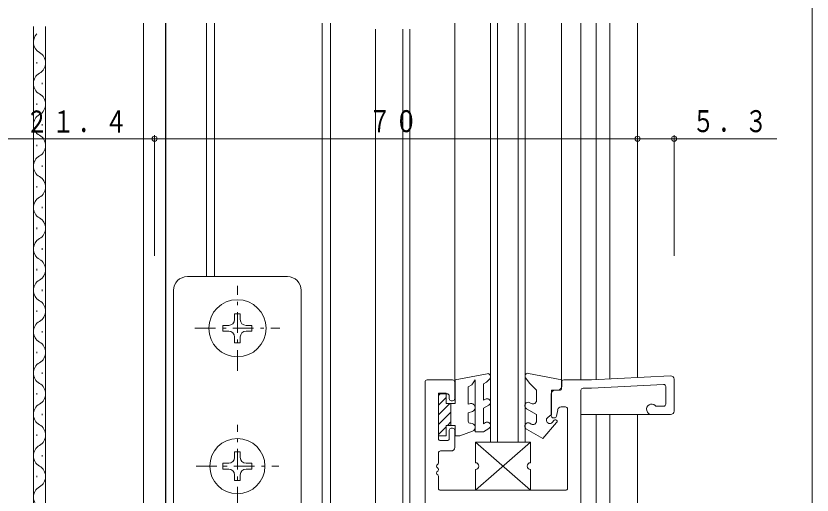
# Model space of a CAD drawing. Units: millimetres on the paper. Extents: x -397 to 397, y -282 to 282.
# Drawn here: x -332.6 to -217.2, y -142.4 to -72.9 of the extents above; entities that cross this region are included whole.
import ezdxf

# ---------------------------------------------------------------- set-up
doc = ezdxf.new("R2010")
doc.units = ezdxf.units.MM
doc.linetypes.add('USER2', pattern=[3.5, 2.5, -1])
doc.linetypes.add('USER3', pattern=[5.5, 3, -1, 0.5, -1])
for name, color, linetype, lineweight in [('0-3_YKK_11', 7, 'Continuous', 18), ('0-4_YKK_12', 2, 'Continuous', 18), ('0-6_YKK_13', 4, 'Continuous', 18), ('0-7_YKK_D', 6, 'Continuous', 18)]:
    doc.layers.add(name, color=color, linetype=linetype, lineweight=lineweight)
doc.styles.add('ＭＳ ゴシック', font='')
doc.styles.get('ＭＳ ゴシック').set_extended_font_data('MS Gothic')

msp = doc.modelspace()

# ---------------------------------------------------------------- linework, layer by layer
at = {"layer": '0-3_YKK_11'}
for p, q in [((-269.307, -125.7), (-273.007, -125.7)), ((-249.214, -125.7), (-253.207, -125.7)), ((-249.199, -125.7), (-237.733, -125.099)), ((-237.207, -125.598), (-237.207, -130.2)), ((-273.307, -126), (-273.307, -180.4)), ((-269.007, -128.4), (-269.007, -126)), ((-253.507, -126), (-253.507, -126.9)), ((-249.183, -126.9), (-250.407, -126.9)), ((-238.722, -126.352), (-249.167, -126.9)), ((-238.407, -129.2), (-238.407, -126.652)), ((-271.357, -134.2), (-271.357, -128)), ((-271.057, -127.7), (-270.107, -127.7)), ((-269.807, -128), (-269.807, -128.4)), ((-255.007, -127.7), (-255.007, -130.9)), ((-253.807, -127.2), (-254.507, -127.2)), ((-250.707, -155.4), (-250.707, -127.2)), ((-269.507, -128.7), (-269.307, -128.7)), ((-254.083, -130.008), (-254.261, -130.955)), ((-253.592, -129.6), (-252.957, -129.6)), ((-252.657, -129.9), (-252.657, -141.4)), ((-239.722, -129.5), (-238.707, -129.5)), ((-254.707, -131.2), (-254.556, -131.2)), ((-237.707, -130.7), (-240.457, -130.7)), ((-269.307, -132.7), (-269.507, -132.7)), ((-269.807, -133), (-269.807, -134.2)), ((-269.007, -135.5), (-269.007, -133)), ((-270.107, -134.5), (-271.057, -134.5)), ((-271.057, -136), (-269.507, -136)), ((-271.357, -137.742), (-271.357, -136.3)), ((-271.357, -138.658), (-271.357, -138.742)), ((-271.357, -141.4), (-271.357, -139.658)), ((-252.957, -141.7), (-271.057, -141.7))]:
    msp.add_line(p, q, dxfattribs=at)
for centre, radius, start, end in [((-273.007, -126), 0.3, 90, 180), ((-269.307, -126), 0.3, 0, 90), ((-253.207, -126), 0.3, 90, 180), ((-249.214, -125.4), 0.3, 270, 272.99997), ((-237.707, -125.598), 0.5, 359.99825, 93.00176), ((-253.807, -126.9), 0.3, 270, 0), ((-250.407, -127.2), 0.3, 90, 180), ((-249.183, -126.6), 0.3, 270, 272.99747), ((-238.707, -126.652), 0.3, 359.99709, 93.00298), ((-271.057, -128), 0.3, 90, 180), ((-270.107, -128), 0.3, 0, 90), ((-254.507, -127.7), 0.5, 90, 180), ((-269.507, -128.4), 0.3, 180, 270), ((-269.307, -128.4), 0.3, 270, 0), ((-240.457, -129.95), 0.75, 45.58442, 270), ((-238.707, -129.2), 0.3, 270, 359.99709), ((-253.592, -130.1), 0.5, 90, 169.38034), ((-252.957, -129.9), 0.3, 0, 90), ((-239.722, -129.2), 0.3, 225.58318, 270), ((-237.707, -130.2), 0.5, 270, 359.99825), ((-254.707, -130.9), 0.3, 180, 270), ((-254.556, -130.9), 0.3, 270, 349.38034), ((-269.507, -133), 0.3, 90, 180), ((-269.307, -133), 0.3, 0, 90), ((-271.057, -134.2), 0.3, 180, 270), ((-270.107, -134.2), 0.3, 270, 0), ((-271.057, -136.3), 0.3, 90, 180), ((-269.507, -135.5), 0.5, 270, 0), ((-271.357, -138.2), 0.3, 113.57818, 246.42182), ((-271.557, -137.742), 0.2, 293.57818, 0), ((-271.557, -138.658), 0.2, 0, 66.42182), ((-271.357, -139.2), 0.3, 113.57818, 246.42182), ((-271.557, -138.742), 0.2, 293.57818, 0), ((-271.557, -139.658), 0.2, 0, 66.42182), ((-271.057, -141.4), 0.3, 180, 270), ((-252.957, -141.4), 0.3, 270, 0)]:
    msp.add_arc(centre, radius, start, end, dxfattribs=at)
at = {"layer": '0-4_YKK_12'}
for p, q in [((-330.068, -74.439), (-330.068, -172.714)), ((-328.308, -74.439), (-328.308, -171.196)), ((-314.108, -202.2), (-314.108, -73.954)), ((-310.906, -202.2), (-310.906, -73.954)), ((-310.856, -202.2), (-310.856, -73.954)), ((-305.006, -110.7), (-305.006, -73.954)), ((-303.806, -110.7), (-303.806, -73.954)), ((-288.206, -199.7), (-288.206, -73.954)), ((-287.006, -199.7), (-287.006, -73.954)), ((-280.506, -199.7), (-280.506, -74.782)), ((-276.506, -199.7), (-276.506, -74.782)), ((-275.506, -180.7), (-275.506, -74.782)), ((-269.006, -125.7), (-269.006, -73.954)), ((-263.807, -134.7), (-263.807, -73.954)), ((-262.807, -134.7), (-262.807, -73.954)), ((-259.807, -134.7), (-259.807, -73.954)), ((-258.807, -108.717), (-258.807, -73.954)), ((-253.506, -126), (-253.506, -73.954)), ((-250.706, -125.7), (-250.706, -73.954)), ((-248.506, -73.954), (-248.506, -125.663)), ((-246.506, -125.558), (-246.506, -73.954)), ((-242.506, -125.349), (-242.506, -73.954)), ((-329.568, -79.796), (-329.568, -79.596)), ((-328.808, -82.796), (-328.808, -82.596)), ((-329.568, -85.796), (-329.568, -85.596)), ((-328.808, -88.796), (-328.808, -88.596)), ((-329.568, -91.796), (-329.568, -91.596)), ((-328.808, -94.796), (-328.808, -94.596)), ((-329.568, -97.796), (-329.568, -97.596)), ((-328.808, -100.796), (-328.808, -100.596)), ((-329.568, -103.796), (-329.568, -103.596)), ((-328.808, -106.796), (-328.808, -106.596)), ((-329.568, -109.796), (-329.568, -109.596)), ((-329.568, -109.796), (-329.568, -109.596)), ((-258.807, -134.7), (-258.807, -108.717)), ((-328.808, -112.796), (-328.808, -112.596)), ((-329.568, -115.796), (-329.568, -115.596)), ((-328.808, -118.796), (-328.808, -118.596)), ((-329.568, -121.796), (-329.568, -121.596)), ((-328.808, -124.796), (-328.808, -124.596)), ((-329.568, -127.796), (-329.568, -127.596)), ((-328.808, -130.796), (-328.808, -130.596)), ((-240.457, -130.7), (-250.707, -130.7)), ((-248.506, -130.7), (-248.506, -155.7)), ((-246.506, -155.7), (-246.506, -130.7)), ((-242.506, -156), (-242.506, -130.7)), ((-329.568, -133.796), (-329.568, -133.596)), ((-263.807, -134.7), (-258.807, -134.7)), ((-328.808, -136.796), (-328.808, -136.596)), ((-329.568, -139.796), (-329.568, -139.596))]:
    msp.add_line(p, q, dxfattribs=at)
for centre, start, end in [((-328.35, -76.696), 134.88116, 240.80063), ((-330.026, -79.696), 299.19064, 60.80936), ((-328.35, -82.696), 119.19937, 240.80063), ((-330.026, -85.696), 299.19064, 60.80936), ((-328.35, -88.696), 119.19937, 240.80063), ((-330.026, -91.696), 299.19064, 60.80936), ((-328.35, -94.696), 119.19937, 240.80063), ((-330.026, -97.696), 299.19064, 60.80936), ((-328.35, -100.696), 119.19937, 240.80063), ((-330.026, -103.696), 299.19064, 60.80936), ((-328.35, -106.696), 119.19937, 240.80063), ((-328.35, -106.696), 134.88116, 240.80063), ((-330.026, -109.696), 299.19064, 60.80936), ((-330.026, -109.696), 299.19064, 60.80936), ((-328.35, -112.696), 119.19937, 240.80063), ((-330.026, -115.696), 299.19064, 60.80936), ((-328.35, -118.696), 119.19937, 240.80063), ((-330.026, -121.696), 299.19064, 60.80936), ((-328.35, -124.696), 119.19937, 240.80063), ((-330.026, -127.696), 299.19064, 60.80936), ((-328.35, -130.696), 119.19937, 240.80063), ((-330.026, -133.696), 299.19064, 60.80936), ((-328.35, -136.696), 119.19937, 240.80063), ((-330.026, -139.696), 299.19064, 60.80936), ((-328.35, -142.696), 119.19937, 240.80063)]:
    msp.add_arc(centre, 1.718, start, end, dxfattribs=at)
at = {"layer": '0-6_YKK_13'}
for p, q in [((-293.256, -110.7), (-307.756, -110.7)), ((-309.756, -112.7), (-309.756, -143.7)), ((-291.256, -143.7), (-291.256, -112.7)), ((-300.086, -116.1), (-300.926, -116.1)), ((-300.926, -116.1), (-300.926, -116.94)), ((-300.086, -116.94), (-300.086, -116.1)), ((-301.766, -117.78), (-302.606, -117.78)), ((-302.606, -117.78), (-302.606, -118.62)), ((-302.606, -118.62), (-301.766, -118.62)), ((-298.406, -117.78), (-299.246, -117.78)), ((-299.246, -118.62), (-298.406, -118.62)), ((-298.406, -118.62), (-298.406, -117.78)), ((-300.926, -119.46), (-300.926, -120.3)), ((-300.086, -120.3), (-300.086, -119.46)), ((-300.926, -120.3), (-300.086, -120.3)), ((-268.957, -125.7), (-264.318, -124.787)), ((-268.957, -125.7), (-268.957, -129.1)), ((-266.047, -125.691), (-266.507, -126.389)), ((-266.047, -125.691), (-266.047, -133.2)), ((-264.422, -126), (-263.932, -125.51)), ((-258.729, -125.393), (-258.135, -126.231)), ((-253.457, -125.7), (-258.305, -124.737)), ((-253.457, -126.5), (-253.457, -125.7)), ((-266.507, -126.389), (-267.047, -126.7)), ((-267.047, -126.7), (-267.047, -129.207)), ((-264.847, -126.245), (-264.422, -126)), ((-258.135, -126.231), (-257.157, -127.2)), ((-271.357, -127.929), (-271.028, -127.6)), ((-270.257, -127.6), (-271.357, -127.6)), ((-271.357, -127.6), (-271.357, -133.8)), ((-270.257, -127.6), (-270.257, -129.1)), ((-257.157, -127.2), (-257.157, -128.68)), ((-254.958, -127.2), (-254.157, -127.2)), ((-254.957, -130.7), (-254.957, -127.2)), ((-271.357, -129.343), (-270.257, -128.243)), ((-271.357, -130.758), (-269.699, -129.1)), ((-270.257, -129.1), (-268.957, -129.1)), ((-269.557, -129.1), (-269.557, -132.3)), ((-266.852, -129.136), (-267.047, -129.207)), ((-258.101, -129.001), (-257.907, -129.113)), ((-271.357, -132.172), (-269.557, -130.372)), ((-266.442, -130.264), (-267.047, -130.484)), ((-264.057, -129.344), (-264.847, -129.8)), ((-264.847, -129.8), (-264.847, -132.045)), ((-258.6, -129.867), (-257.157, -130.7)), ((-267.047, -130.484), (-267.047, -131.685)), ((-257.157, -130.7), (-257.157, -131.651)), ((-254.957, -130.7), (-255.517, -131.12)), ((-254.863, -131.874), (-254.584, -131.534)), ((-271.357, -133.586), (-270.257, -132.486)), ((-270.257, -132.3), (-268.957, -132.3)), ((-270.257, -132.3), (-270.257, -133.8)), ((-270.071, -132.3), (-269.557, -131.786)), ((-268.957, -132.3), (-268.957, -133.8)), ((-264.557, -131.878), (-264.847, -132.045)), ((-258.1, -131.973), (-257.907, -132.085)), ((-254.23, -131.888), (-256.243, -134.2)), ((-271.357, -133.8), (-270.257, -133.8)), ((-268.957, -133.8), (-268.247, -133.8)), ((-266.442, -133.143), (-268.247, -133.8)), ((-266.047, -133.2), (-264.847, -133.2)), ((-264.057, -132.744), (-264.847, -133.2)), ((-256.243, -134.2), (-258.593, -132.843)), ((-266.007, -134.7), (-266.007, -137.7)), ((-266.007, -134.7), (-266.007, -137.7)), ((-266.007, -141.7), (-258.007, -134.7)), ((-258.007, -141.7), (-266.007, -134.7)), ((-266.007, -141.7), (-258.007, -134.7)), ((-258.007, -141.7), (-266.007, -134.7)), ((-258.007, -134.7), (-266.007, -134.7)), ((-258.007, -134.7), (-266.007, -134.7)), ((-258.007, -137.7), (-258.007, -134.7)), ((-258.007, -137.7), (-258.007, -134.7)), ((-300.926, -136.1), (-300.086, -136.1)), ((-300.926, -136.94), (-300.926, -136.1)), ((-300.086, -136.1), (-300.086, -136.94)), ((-302.606, -137.78), (-301.766, -137.78)), ((-302.606, -138.62), (-302.606, -137.78)), ((-299.246, -137.78), (-298.406, -137.78)), ((-298.406, -137.78), (-298.406, -138.62)), ((-301.766, -138.62), (-302.606, -138.62)), ((-300.926, -140.3), (-300.926, -139.46)), ((-300.086, -139.46), (-300.086, -140.3)), ((-298.406, -138.62), (-299.246, -138.62)), ((-266.007, -138.7), (-266.007, -141.7)), ((-266.007, -138.7), (-266.007, -141.7)), ((-258.007, -141.7), (-258.007, -138.7)), ((-258.007, -141.7), (-258.007, -138.7)), ((-300.086, -140.3), (-300.926, -140.3)), ((-266.007, -141.7), (-258.007, -141.7)), ((-266.007, -141.7), (-258.007, -141.7))]:
    msp.add_line(p, q, dxfattribs=at)
at = {"layer": '0-6_YKK_13', "linetype": 'USER3'}
for p, q in [((-300.506, -124.35), (-300.506, -112.05)), ((-306.656, -118.2), (-294.356, -118.2)), ((-300.506, -144.2), (-300.506, -132.2)), ((-306.506, -138.2), (-294.506, -138.2))]:
    msp.add_line(p, q, dxfattribs=at)
at = {"layer": '0-6_YKK_13', "linetype": 'USER2'}
for p, q in [((-268.007, -141.7), (-263.007, -141.7)), ((-261.007, -141.7), (-256.007, -141.7))]:
    msp.add_line(p, q, dxfattribs=at)
at = {"layer": '0-6_YKK_13'}
msp.add_lwpolyline([(-264.847, -126.245), (-264.847, -128.646), (-264.557, -128.478)], dxfattribs=at)
for centre, radius in [((-300.506, -118.2), 4.15), ((-300.506, -138.2), 4)]:
    msp.add_circle(centre, radius, dxfattribs=at)
for centre, radius, start, end in [((-307.756, -112.7), 2, 90, 180), ((-293.256, -112.7), 2, 0, 90), ((-301.766, -116.94), 0.84, 270, 0), ((-299.246, -116.94), 0.84, 180, 270), ((-301.766, -119.46), 0.84, 0, 90), ((-299.246, -119.46), 0.84, 90, 180), ((-264.235, -125.207), 0.428, 315.00144, 101.13776), ((-258.386, -125.149), 0.42, 78.7643, 215.33653), ((-254.157, -126.5), 0.7, 270, 0.01997), ((-266.647, -129.7), 0.6, 289.9968, 110.0034), ((-264.307, -128.911), 0.5, 299.99317, 119.9962), ((-258.35, -129.434), 0.5, 60.00834, 239.99284), ((-257.657, -128.68), 0.5, 240.00157, 0.02796), ((-255.217, -131.52), 0.5, 126.8643, 315), ((-254.407, -131.711), 0.25, 315, 135.03954), ((-266.747, -131.685), 0.3, 180, 276.37364), ((-266.647, -132.579), 0.6, 290.00203, 96.38171), ((-264.307, -132.311), 0.5, 299.99317, 120.01019), ((-258.351, -132.406), 0.5, 59.9883, 240.97443), ((-257.657, -131.652), 0.5, 239.98109, 0.02798), ((-301.766, -136.94), 0.84, 270, 0), ((-299.246, -136.94), 0.84, 180, 270), ((-266.007, -138.2), 0.5, 270, 90), ((-266.007, -138.2), 0.5, 270, 90), ((-258.007, -138.2), 0.5, 90, 270), ((-258.007, -138.2), 0.5, 90, 270), ((-301.766, -139.46), 0.84, 0, 90), ((-299.246, -139.46), 0.84, 90, 180)]:
    msp.add_arc(centre, radius, start, end, dxfattribs=at)
at = {"layer": '0-7_YKK_D'}
for p, q in [((-217.207, 197.3), (-217.207, -155.7)), ((-333.908, -90.7), (-312.506, -90.7)), ((-312.506, -107.7), (-312.506, -90.2)), ((-312.506, -107.7), (-312.506, -90.2)), ((-312.506, -90.7), (-242.507, -90.7)), ((-242.507, -107.7), (-242.507, -90.2)), ((-222.307, -90.7), (-242.506, -90.7)), ((-237.207, -107.7), (-237.207, -90.2))]:
    msp.add_line(p, q, dxfattribs=at)
for centre, start, end in [((-312.506, -90.7), 0, 180), ((-312.506, -90.7), 0, 180), ((-312.506, -90.7), 180, 0), ((-312.506, -90.7), 180, 0), ((-242.507, -90.7), 0, 180), ((-242.507, -90.7), 180, 0), ((-242.506, -90.7), 0, 180), ((-242.506, -90.7), 180, 0), ((-237.207, -90.7), 0, 180), ((-237.207, -90.7), 180, 0)]:
    msp.add_arc(centre, 0.375, start, end, dxfattribs=at)

# ---------------------------------------------------------------- texts
at = {"layer": '0-7_YKK_D', "color": 7, "char_height": 3.189, "attachment_point": 7, "style": 'ＭＳ ゴシック'}
for s, insert in [('\\T1.17;\\W0.75;２１．４', (-331.189, -89.8)), ('\\T1.17;\\W0.75;７０', (-281.488, -89.8)), ('\\T1.17;\\W0.75;５．３', (-234.588, -89.8))]:
    msp.add_mtext(s, dxfattribs=dict(at, insert=insert))

doc.saveas('drawing.dxf')
